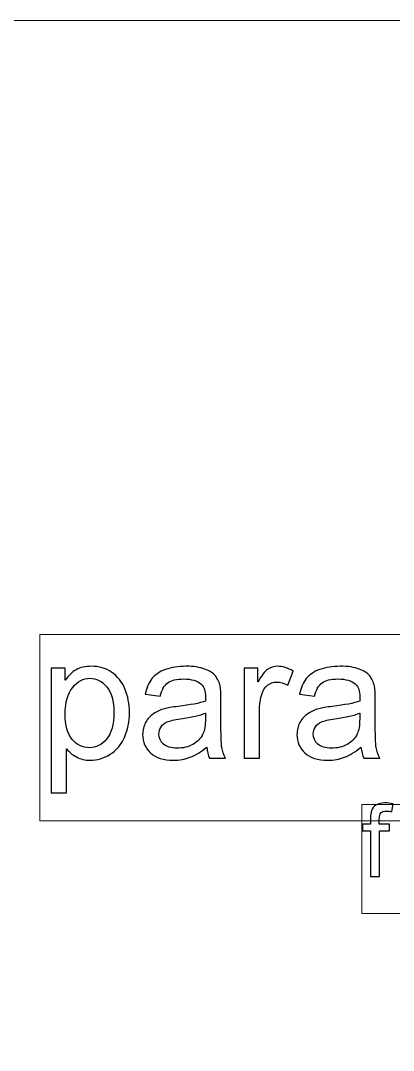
# Model space of a CAD drawing. Header units: centimetres. Extents: x -29.7 to 21.6, y -14.4 to 13.7.
# Drawn here: x -26.856 to -25.608, y -3.909 to -0.462 of the extents above; entities that cross this region are included whole.
import ezdxf

# ---------------------------------------------------------------- set-up
doc = ezdxf.new("R2010")
doc.units = ezdxf.units.CM
doc.header["$MEASUREMENT"] = 0
doc.layers.add('Layer 1', color=7, linetype='Continuous')

msp = doc.modelspace()

# ---------------------------------------------------------------- linework, layer by layer
at = {"layer": 'Layer 1', "color": 1, "lineweight": 9}
for points, knots in [([(-29.70796, -4.44965), (-29.70796, -4.44965), (-29.70796, -0.46166), (-29.70796, -0.46166), (-29.70796, -0.46166), (-29.70796, -0.46166), (-19.73801, -0.46166), (-19.73801, -0.46166), (-19.73801, -0.46166), (-19.73801, -0.46166), (-19.73801, -4.44965), (-19.73801, -4.44965)], [0, 0, 0, 0, 0.25, 0.25, 0.25, 0.25, 0.5, 0.5, 0.5, 0.5, 1, 1, 1, 1]), ([(-22.31589, -3.14012), (-22.31589, -3.14012), (-26.79153, -3.14012), (-26.79153, -3.14012), (-26.79153, -3.14012), (-26.79153, -3.14012), (-26.79153, -2.51611), (-26.79153, -2.51611), (-26.79153, -2.51611), (-26.79153, -2.51611), (-22.31589, -2.51611), (-22.31589, -2.51611), (-22.31589, -2.51611), (-22.31589, -2.51611), (-22.31589, -3.14012), (-22.31589, -3.14012)], [0, 0, 0, 0, 0.2, 0.2, 0.2, 0.2, 0.4, 0.4, 0.4, 0.4, 0.6, 0.6, 0.6, 0.6, 1, 1, 1, 1]), ([(-22.31589, -3.14012), (-22.31589, -3.14012), (-26.79153, -3.14012), (-26.79153, -3.14012), (-26.79153, -3.14012), (-26.79153, -3.14012), (-26.79153, -2.51611), (-26.79153, -2.51611), (-26.79153, -2.51611), (-26.79153, -2.51611), (-22.31589, -2.51611), (-22.31589, -2.51611), (-22.31589, -2.51611), (-22.31589, -2.51611), (-22.31589, -3.14012), (-22.31589, -3.14012)], [0, 0, 0, 0, 0.2, 0.2, 0.2, 0.2, 0.4, 0.4, 0.4, 0.4, 0.6, 0.6, 0.6, 0.6, 1, 1, 1, 1]), ([(-26.75318, -3.04667), (-26.75318, -3.04667), (-26.75318, -2.62943), (-26.75318, -2.62943), (-26.75318, -2.62943), (-26.75318, -2.62943), (-26.70669, -2.62943), (-26.70669, -2.62943), (-26.70669, -2.62943), (-26.70669, -2.62943), (-26.70669, -2.66904), (-26.70669, -2.66904), (-26.70669, -2.66904), (-26.69574, -2.65374), (-26.68334, -2.64221), (-26.66949, -2.63456), (-26.66949, -2.63456), (-26.65574, -2.62691), (-26.63899, -2.62304), (-26.61932, -2.62304), (-26.61932, -2.62304), (-26.59356, -2.62304), (-26.5709, -2.62962), (-26.55124, -2.64289), (-26.55124, -2.64289), (-26.53158, -2.65606), (-26.51676, -2.67476), (-26.50668, -2.69878), (-26.50668, -2.69878), (-26.49671, -2.72289), (-26.49167, -2.74924), (-26.49167, -2.778), (-26.49167, -2.778), (-26.49167, -2.8087), (-26.49719, -2.8364), (-26.50823, -2.8611), (-26.50823, -2.8611), (-26.51928, -2.8857), (-26.53535, -2.90459), (-26.55647, -2.91776), (-26.55647, -2.91776), (-26.57748, -2.93084), (-26.59966, -2.93742), (-26.62291, -2.93742), (-26.62291, -2.93742), (-26.63995, -2.93742), (-26.65526, -2.93384), (-26.66872, -2.92667), (-26.66872, -2.92667), (-26.68228, -2.9195), (-26.69332, -2.9105), (-26.70204, -2.89955), (-26.70204, -2.89955), (-26.70204, -2.89955), (-26.70204, -3.04667), (-26.70204, -3.04667), (-26.70204, -3.04667), (-26.70204, -3.04667), (-26.75318, -3.04667), (-26.75318, -3.04667)], [0, 0, 0, 0, 0.0625, 0.0625, 0.0625, 0.0625, 0.125, 0.125, 0.125, 0.125, 0.1875, 0.1875, 0.1875, 0.1875, 0.25, 0.25, 0.25, 0.25, 0.3125, 0.3125, 0.3125, 0.3125, 0.375, 0.375, 0.375, 0.375, 0.4375, 0.4375, 0.4375, 0.4375, 0.5, 0.5, 0.5, 0.5, 0.5625, 0.5625, 0.5625, 0.5625, 0.625, 0.625, 0.625, 0.625, 0.6875, 0.6875, 0.6875, 0.6875, 0.75, 0.75, 0.75, 0.75, 0.8125, 0.8125, 0.8125, 0.8125, 0.875, 0.875, 0.875, 0.875, 1, 1, 1, 1]), ([(-26.23298, -2.89326), (-26.25196, -2.90943), (-26.27026, -2.92076), (-26.2878, -2.92745), (-26.2878, -2.92745), (-26.30533, -2.93413), (-26.32412, -2.93742), (-26.34426, -2.93742), (-26.34426, -2.93742), (-26.37738, -2.93742), (-26.40286, -2.92938), (-26.42068, -2.91321), (-26.42068, -2.91321), (-26.4385, -2.89713), (-26.44741, -2.8765), (-26.44741, -2.85142), (-26.44741, -2.85142), (-26.44741, -2.83669), (-26.44402, -2.82323), (-26.43734, -2.81103), (-26.43734, -2.81103), (-26.43056, -2.79883), (-26.42174, -2.78914), (-26.4109, -2.78178), (-26.4109, -2.78178), (-26.39995, -2.77442), (-26.38775, -2.7688), (-26.37409, -2.76502), (-26.37409, -2.76502), (-26.36402, -2.76241), (-26.34881, -2.75989), (-26.32857, -2.75737), (-26.32857, -2.75737), (-26.28731, -2.75253), (-26.2568, -2.74662), (-26.23733, -2.73984), (-26.23733, -2.73984), (-26.23714, -2.73287), (-26.23704, -2.72841), (-26.23704, -2.72657), (-26.23704, -2.72657), (-26.23704, -2.70585), (-26.24189, -2.69122), (-26.25157, -2.6827), (-26.25157, -2.6827), (-26.26465, -2.67117), (-26.28411, -2.66546), (-26.30988, -2.66546), (-26.30988, -2.66546), (-26.33399, -2.66546), (-26.35182, -2.66972), (-26.36324, -2.67815), (-26.36324, -2.67815), (-26.37477, -2.68657), (-26.3832, -2.70149), (-26.38872, -2.72299), (-26.38872, -2.72299), (-26.38872, -2.72299), (-26.43869, -2.71602), (-26.43869, -2.71602), (-26.43869, -2.71602), (-26.43414, -2.69461), (-26.42668, -2.67727), (-26.41622, -2.6641), (-26.41622, -2.6641), (-26.40576, -2.65093), (-26.39065, -2.64086), (-26.3709, -2.63369), (-26.3709, -2.63369), (-26.35123, -2.62662), (-26.32828, -2.62304), (-26.30232, -2.62304), (-26.30232, -2.62304), (-26.27656, -2.62304), (-26.25554, -2.62604), (-26.23937, -2.63214), (-26.23937, -2.63214), (-26.22329, -2.63824), (-26.21138, -2.6458), (-26.20382, -2.655), (-26.20382, -2.655), (-26.19627, -2.6642), (-26.19094, -2.67582), (-26.18784, -2.68987), (-26.18784, -2.68987), (-26.1862, -2.69858), (-26.18532, -2.71427), (-26.18532, -2.73684), (-26.18532, -2.73684), (-26.18532, -2.73684), (-26.18532, -2.80464), (-26.18532, -2.80464), (-26.18532, -2.80464), (-26.18532, -2.852), (-26.18426, -2.88193), (-26.18213, -2.89461), (-26.18213, -2.89461), (-26.18009, -2.9073), (-26.17583, -2.91941), (-26.16963, -2.93103), (-26.16963, -2.93103), (-26.16963, -2.93103), (-26.2231, -2.93103), (-26.2231, -2.93103), (-26.2231, -2.93103), (-26.22823, -2.92028), (-26.23152, -2.90769), (-26.23298, -2.89326)], [0, 0, 0, 0, 0.0357143, 0.0357143, 0.0357143, 0.0357143, 0.0714286, 0.0714286, 0.0714286, 0.0714286, 0.1071429, 0.1071429, 0.1071429, 0.1071429, 0.1428571, 0.1428571, 0.1428571, 0.1428571, 0.1785714, 0.1785714, 0.1785714, 0.1785714, 0.2142857, 0.2142857, 0.2142857, 0.2142857, 0.25, 0.25, 0.25, 0.25, 0.2857143, 0.2857143, 0.2857143, 0.2857143, 0.3214286, 0.3214286, 0.3214286, 0.3214286, 0.3571429, 0.3571429, 0.3571429, 0.3571429, 0.3928571, 0.3928571, 0.3928571, 0.3928571, 0.4285714, 0.4285714, 0.4285714, 0.4285714, 0.4642857, 0.4642857, 0.4642857, 0.4642857, 0.5, 0.5, 0.5, 0.5, 0.5357143, 0.5357143, 0.5357143, 0.5357143, 0.5714286, 0.5714286, 0.5714286, 0.5714286, 0.6071429, 0.6071429, 0.6071429, 0.6071429, 0.6428571, 0.6428571, 0.6428571, 0.6428571, 0.6785714, 0.6785714, 0.6785714, 0.6785714, 0.7142857, 0.7142857, 0.7142857, 0.7142857, 0.75, 0.75, 0.75, 0.75, 0.7857143, 0.7857143, 0.7857143, 0.7857143, 0.8214286, 0.8214286, 0.8214286, 0.8214286, 0.8571429, 0.8571429, 0.8571429, 0.8571429, 0.8928571, 0.8928571, 0.8928571, 0.8928571, 0.9285714, 0.9285714, 0.9285714, 0.9285714, 1, 1, 1, 1]), ([(-26.10736, -2.93103), (-26.10736, -2.93103), (-26.10736, -2.62943), (-26.10736, -2.62943), (-26.10736, -2.62943), (-26.10736, -2.62943), (-26.06145, -2.62943), (-26.06145, -2.62943), (-26.06145, -2.62943), (-26.06145, -2.62943), (-26.06145, -2.67563), (-26.06145, -2.67563), (-26.06145, -2.67563), (-26.04973, -2.65422), (-26.03888, -2.64008), (-26.02891, -2.6333), (-26.02891, -2.6333), (-26.01893, -2.62643), (-26.00799, -2.62304), (-25.99607, -2.62304), (-25.99607, -2.62304), (-25.97883, -2.62304), (-25.9613, -2.62846), (-25.94348, -2.63921), (-25.94348, -2.63921), (-25.94348, -2.63921), (-25.96169, -2.68638), (-25.96169, -2.68638), (-25.96169, -2.68638), (-25.97409, -2.67941), (-25.98648, -2.67592), (-25.99888, -2.67592), (-25.99888, -2.67592), (-26.01002, -2.67592), (-26.02, -2.67931), (-26.02881, -2.68599), (-26.02881, -2.68599), (-26.03762, -2.69267), (-26.04392, -2.70197), (-26.0477, -2.71388), (-26.0477, -2.71388), (-26.05341, -2.732), (-26.05622, -2.75185), (-26.05622, -2.77345), (-26.05622, -2.77345), (-26.05622, -2.77345), (-26.05622, -2.93103), (-26.05622, -2.93103), (-26.05622, -2.93103), (-26.05622, -2.93103), (-26.10736, -2.93103), (-26.10736, -2.93103)], [0, 0, 0, 0, 0.0714286, 0.0714286, 0.0714286, 0.0714286, 0.1428571, 0.1428571, 0.1428571, 0.1428571, 0.2142857, 0.2142857, 0.2142857, 0.2142857, 0.2857143, 0.2857143, 0.2857143, 0.2857143, 0.3571429, 0.3571429, 0.3571429, 0.3571429, 0.4285714, 0.4285714, 0.4285714, 0.4285714, 0.5, 0.5, 0.5, 0.5, 0.5714286, 0.5714286, 0.5714286, 0.5714286, 0.6428571, 0.6428571, 0.6428571, 0.6428571, 0.7142857, 0.7142857, 0.7142857, 0.7142857, 0.7857143, 0.7857143, 0.7857143, 0.7857143, 0.8571429, 0.8571429, 0.8571429, 0.8571429, 1, 1, 1, 1]), ([(-25.71627, -2.89326), (-25.73525, -2.90943), (-25.75355, -2.92076), (-25.77109, -2.92745), (-25.77109, -2.92745), (-25.78862, -2.93413), (-25.80741, -2.93742), (-25.82755, -2.93742), (-25.82755, -2.93742), (-25.86067, -2.93742), (-25.88615, -2.92938), (-25.90397, -2.91321), (-25.90397, -2.91321), (-25.92179, -2.89713), (-25.9307, -2.8765), (-25.9307, -2.85142), (-25.9307, -2.85142), (-25.9307, -2.83669), (-25.92731, -2.82323), (-25.92063, -2.81103), (-25.92063, -2.81103), (-25.91385, -2.79883), (-25.90503, -2.78914), (-25.89419, -2.78178), (-25.89419, -2.78178), (-25.88324, -2.77442), (-25.87104, -2.7688), (-25.85738, -2.76502), (-25.85738, -2.76502), (-25.84731, -2.76241), (-25.8321, -2.75989), (-25.81186, -2.75737), (-25.81186, -2.75737), (-25.7706, -2.75253), (-25.74009, -2.74662), (-25.72062, -2.73984), (-25.72062, -2.73984), (-25.72043, -2.73287), (-25.72033, -2.72841), (-25.72033, -2.72657), (-25.72033, -2.72657), (-25.72033, -2.70585), (-25.72518, -2.69122), (-25.73486, -2.6827), (-25.73486, -2.6827), (-25.74794, -2.67117), (-25.7674, -2.66546), (-25.79317, -2.66546), (-25.79317, -2.66546), (-25.81728, -2.66546), (-25.83511, -2.66972), (-25.84653, -2.67815), (-25.84653, -2.67815), (-25.85806, -2.68657), (-25.86649, -2.70149), (-25.87201, -2.72299), (-25.87201, -2.72299), (-25.87201, -2.72299), (-25.92198, -2.71602), (-25.92198, -2.71602), (-25.92198, -2.71602), (-25.91743, -2.69461), (-25.90997, -2.67727), (-25.89951, -2.6641), (-25.89951, -2.6641), (-25.88905, -2.65093), (-25.87394, -2.64086), (-25.85419, -2.63369), (-25.85419, -2.63369), (-25.83452, -2.62662), (-25.81157, -2.62304), (-25.78561, -2.62304), (-25.78561, -2.62304), (-25.75985, -2.62304), (-25.73883, -2.62604), (-25.72266, -2.63214), (-25.72266, -2.63214), (-25.70658, -2.63824), (-25.69467, -2.6458), (-25.68711, -2.655), (-25.68711, -2.655), (-25.67956, -2.6642), (-25.67423, -2.67582), (-25.67113, -2.68987), (-25.67113, -2.68987), (-25.66949, -2.69858), (-25.66861, -2.71427), (-25.66861, -2.73684), (-25.66861, -2.73684), (-25.66861, -2.73684), (-25.66861, -2.80464), (-25.66861, -2.80464), (-25.66861, -2.80464), (-25.66861, -2.852), (-25.66755, -2.88193), (-25.66542, -2.89461), (-25.66542, -2.89461), (-25.66338, -2.9073), (-25.65912, -2.91941), (-25.65292, -2.93103), (-25.65292, -2.93103), (-25.65292, -2.93103), (-25.70639, -2.93103), (-25.70639, -2.93103), (-25.70639, -2.93103), (-25.71152, -2.92028), (-25.71481, -2.90769), (-25.71627, -2.89326)], [0, 0, 0, 0, 0.0357143, 0.0357143, 0.0357143, 0.0357143, 0.0714286, 0.0714286, 0.0714286, 0.0714286, 0.1071429, 0.1071429, 0.1071429, 0.1071429, 0.1428571, 0.1428571, 0.1428571, 0.1428571, 0.1785714, 0.1785714, 0.1785714, 0.1785714, 0.2142857, 0.2142857, 0.2142857, 0.2142857, 0.25, 0.25, 0.25, 0.25, 0.2857143, 0.2857143, 0.2857143, 0.2857143, 0.3214286, 0.3214286, 0.3214286, 0.3214286, 0.3571429, 0.3571429, 0.3571429, 0.3571429, 0.3928571, 0.3928571, 0.3928571, 0.3928571, 0.4285714, 0.4285714, 0.4285714, 0.4285714, 0.4642857, 0.4642857, 0.4642857, 0.4642857, 0.5, 0.5, 0.5, 0.5, 0.5357143, 0.5357143, 0.5357143, 0.5357143, 0.5714286, 0.5714286, 0.5714286, 0.5714286, 0.6071429, 0.6071429, 0.6071429, 0.6071429, 0.6428571, 0.6428571, 0.6428571, 0.6428571, 0.6785714, 0.6785714, 0.6785714, 0.6785714, 0.7142857, 0.7142857, 0.7142857, 0.7142857, 0.75, 0.75, 0.75, 0.75, 0.7857143, 0.7857143, 0.7857143, 0.7857143, 0.8214286, 0.8214286, 0.8214286, 0.8214286, 0.8571429, 0.8571429, 0.8571429, 0.8571429, 0.8928571, 0.8928571, 0.8928571, 0.8928571, 0.9285714, 0.9285714, 0.9285714, 0.9285714, 1, 1, 1, 1]), ([(-26.70669, -2.78207), (-26.70669, -2.82071), (-26.69884, -2.84929), (-26.68325, -2.86778), (-26.68325, -2.86778), (-26.66756, -2.88628), (-26.64857, -2.89558), (-26.6263, -2.89558), (-26.6263, -2.89558), (-26.60363, -2.89558), (-26.58426, -2.88599), (-26.56819, -2.86682), (-26.56819, -2.86682), (-26.55201, -2.84764), (-26.54397, -2.818), (-26.54397, -2.77781), (-26.54397, -2.77781), (-26.54397, -2.73945), (-26.55182, -2.71079), (-26.56761, -2.69171), (-26.56761, -2.69171), (-26.58339, -2.67263), (-26.60218, -2.66313), (-26.62407, -2.66313), (-26.62407, -2.66313), (-26.64577, -2.66313), (-26.66494, -2.6733), (-26.6816, -2.69355), (-26.6816, -2.69355), (-26.69836, -2.71388), (-26.70669, -2.74333), (-26.70669, -2.78207)], [0, 0, 0, 0, 0.1111111, 0.1111111, 0.1111111, 0.1111111, 0.2222222, 0.2222222, 0.2222222, 0.2222222, 0.3333333, 0.3333333, 0.3333333, 0.3333333, 0.4444444, 0.4444444, 0.4444444, 0.4444444, 0.5555556, 0.5555556, 0.5555556, 0.5555556, 0.6666667, 0.6666667, 0.6666667, 0.6666667, 0.7777778, 0.7777778, 0.7777778, 0.7777778, 1, 1, 1, 1]), ([(-26.23704, -2.77994), (-26.25564, -2.78749), (-26.28353, -2.79389), (-26.32073, -2.79912), (-26.32073, -2.79912), (-26.34184, -2.80212), (-26.35675, -2.80551), (-26.36547, -2.80929), (-26.36547, -2.80929), (-26.37419, -2.81306), (-26.38087, -2.81858), (-26.38562, -2.82575), (-26.38562, -2.82575), (-26.39036, -2.83301), (-26.39278, -2.84105), (-26.39278, -2.84996), (-26.39278, -2.84996), (-26.39278, -2.86343), (-26.38765, -2.87476), (-26.37729, -2.88377), (-26.37729, -2.88377), (-26.36692, -2.89277), (-26.35182, -2.89733), (-26.33196, -2.89733), (-26.33196, -2.89733), (-26.3123, -2.89733), (-26.29477, -2.89306), (-26.27937, -2.88444), (-26.27937, -2.88444), (-26.26407, -2.87592), (-26.25273, -2.8642), (-26.24557, -2.84938), (-26.24557, -2.84938), (-26.24005, -2.83786), (-26.23733, -2.82091), (-26.23733, -2.79853), (-26.23733, -2.79853), (-26.23733, -2.79853), (-26.23704, -2.77994), (-26.23704, -2.77994)], [0, 0, 0, 0, 0.0909091, 0.0909091, 0.0909091, 0.0909091, 0.1818182, 0.1818182, 0.1818182, 0.1818182, 0.2727273, 0.2727273, 0.2727273, 0.2727273, 0.3636364, 0.3636364, 0.3636364, 0.3636364, 0.4545455, 0.4545455, 0.4545455, 0.4545455, 0.5454545, 0.5454545, 0.5454545, 0.5454545, 0.6363636, 0.6363636, 0.6363636, 0.6363636, 0.7272727, 0.7272727, 0.7272727, 0.7272727, 0.8181818, 0.8181818, 0.8181818, 0.8181818, 1, 1, 1, 1]), ([(-25.72033, -2.77994), (-25.73893, -2.78749), (-25.76682, -2.79389), (-25.80402, -2.79912), (-25.80402, -2.79912), (-25.82513, -2.80212), (-25.84004, -2.80551), (-25.84876, -2.80929), (-25.84876, -2.80929), (-25.85748, -2.81306), (-25.86416, -2.81858), (-25.86891, -2.82575), (-25.86891, -2.82575), (-25.87365, -2.83301), (-25.87607, -2.84105), (-25.87607, -2.84996), (-25.87607, -2.84996), (-25.87607, -2.86343), (-25.87094, -2.87476), (-25.86058, -2.88377), (-25.86058, -2.88377), (-25.85021, -2.89277), (-25.83511, -2.89733), (-25.81525, -2.89733), (-25.81525, -2.89733), (-25.79559, -2.89733), (-25.77806, -2.89306), (-25.76266, -2.88444), (-25.76266, -2.88444), (-25.74736, -2.87592), (-25.73602, -2.8642), (-25.72886, -2.84938), (-25.72886, -2.84938), (-25.72334, -2.83786), (-25.72062, -2.82091), (-25.72062, -2.79853), (-25.72062, -2.79853), (-25.72062, -2.79853), (-25.72033, -2.77994), (-25.72033, -2.77994)], [0, 0, 0, 0, 0.0909091, 0.0909091, 0.0909091, 0.0909091, 0.1818182, 0.1818182, 0.1818182, 0.1818182, 0.2727273, 0.2727273, 0.2727273, 0.2727273, 0.3636364, 0.3636364, 0.3636364, 0.3636364, 0.4545455, 0.4545455, 0.4545455, 0.4545455, 0.5454545, 0.5454545, 0.5454545, 0.5454545, 0.6363636, 0.6363636, 0.6363636, 0.6363636, 0.7272727, 0.7272727, 0.7272727, 0.7272727, 0.8181818, 0.8181818, 0.8181818, 0.8181818, 1, 1, 1, 1]), ([(-23.73251, -3.45088), (-23.73251, -3.45088), (-25.71402, -3.45088), (-25.71402, -3.45088), (-25.71402, -3.45088), (-25.71402, -3.45088), (-25.71402, -3.08514), (-25.71402, -3.08514), (-25.71402, -3.08514), (-25.71402, -3.08514), (-23.73251, -3.08514), (-23.73251, -3.08514), (-23.73251, -3.08514), (-23.73251, -3.08514), (-23.73251, -3.45088), (-23.73251, -3.45088)], [0, 0, 0, 0, 0.2, 0.2, 0.2, 0.2, 0.4, 0.4, 0.4, 0.4, 0.6, 0.6, 0.6, 0.6, 1, 1, 1, 1]), ([(-23.73251, -3.45088), (-23.73251, -3.45088), (-25.71402, -3.45088), (-25.71402, -3.45088), (-25.71402, -3.45088), (-25.71402, -3.45088), (-25.71402, -3.08514), (-25.71402, -3.08514), (-25.71402, -3.08514), (-25.71402, -3.08514), (-23.73251, -3.08514), (-23.73251, -3.08514), (-23.73251, -3.08514), (-23.73251, -3.08514), (-23.73251, -3.45088), (-23.73251, -3.45088)], [0, 0, 0, 0, 0.2, 0.2, 0.2, 0.2, 0.4, 0.4, 0.4, 0.4, 0.6, 0.6, 0.6, 0.6, 1, 1, 1, 1]), ([(-25.68452, -3.32715), (-25.68452, -3.32715), (-25.68452, -3.17427), (-25.68452, -3.17427), (-25.68452, -3.17427), (-25.68452, -3.17427), (-25.71096, -3.17427), (-25.71096, -3.17427), (-25.71096, -3.17427), (-25.71096, -3.17427), (-25.71096, -3.15122), (-25.71096, -3.15122), (-25.71096, -3.15122), (-25.71096, -3.15122), (-25.68452, -3.15122), (-25.68452, -3.15122), (-25.68452, -3.15122), (-25.68452, -3.15122), (-25.68452, -3.13258), (-25.68452, -3.13258), (-25.68452, -3.13258), (-25.68452, -3.12077), (-25.6835, -3.11201), (-25.68141, -3.1063), (-25.68141, -3.1063), (-25.67853, -3.09862), (-25.67356, -3.09235), (-25.66633, -3.08755), (-25.66633, -3.08755), (-25.65915, -3.08275), (-25.64904, -3.08037), (-25.63604, -3.08037), (-25.63604, -3.08037), (-25.62763, -3.08037), (-25.61836, -3.08139), (-25.60819, -3.08337), (-25.60819, -3.08337), (-25.60819, -3.08337), (-25.61265, -3.10947), (-25.61265, -3.10947), (-25.61265, -3.10947), (-25.61887, -3.10839), (-25.62469, -3.10783), (-25.63023, -3.10783), (-25.63023, -3.10783), (-25.63926, -3.10783), (-25.64565, -3.10975), (-25.64943, -3.11359), (-25.64943, -3.11359), (-25.65316, -3.11743), (-25.65503, -3.12461), (-25.65503, -3.13512), (-25.65503, -3.13512), (-25.65503, -3.13512), (-25.65503, -3.15122), (-25.65503, -3.15122), (-25.65503, -3.15122), (-25.65503, -3.15122), (-25.62079, -3.15122), (-25.62079, -3.15122), (-25.62079, -3.15122), (-25.62079, -3.15122), (-25.62079, -3.17427), (-25.62079, -3.17427), (-25.62079, -3.17427), (-25.62079, -3.17427), (-25.65469, -3.17427), (-25.65469, -3.17427), (-25.65469, -3.17427), (-25.65469, -3.17427), (-25.65469, -3.32715), (-25.65469, -3.32715), (-25.65469, -3.32715), (-25.65469, -3.32715), (-25.68452, -3.32715), (-25.68452, -3.32715)], [0, 0, 0, 0, 0.05, 0.05, 0.05, 0.05, 0.1, 0.1, 0.1, 0.1, 0.15, 0.15, 0.15, 0.15, 0.2, 0.2, 0.2, 0.2, 0.25, 0.25, 0.25, 0.25, 0.3, 0.3, 0.3, 0.3, 0.35, 0.35, 0.35, 0.35, 0.4, 0.4, 0.4, 0.4, 0.45, 0.45, 0.45, 0.45, 0.5, 0.5, 0.5, 0.5, 0.55, 0.55, 0.55, 0.55, 0.6, 0.6, 0.6, 0.6, 0.65, 0.65, 0.65, 0.65, 0.7, 0.7, 0.7, 0.7, 0.75, 0.75, 0.75, 0.75, 0.8, 0.8, 0.8, 0.8, 0.85, 0.85, 0.85, 0.85, 0.9, 0.9, 0.9, 0.9, 1, 1, 1, 1])]:
    msp.add_open_spline(points, degree=3, knots=knots, dxfattribs=at)
at = {"layer": 'Layer 1', "color": 250}
for points, knots in [([(-26.75318, -3.04667), (-26.75318, -3.04667), (-26.75318, -2.62943), (-26.75318, -2.62943), (-26.75318, -2.62943), (-26.75318, -2.62943), (-26.70669, -2.62943), (-26.70669, -2.62943), (-26.70669, -2.62943), (-26.70669, -2.62943), (-26.70669, -2.66904), (-26.70669, -2.66904), (-26.70669, -2.66904), (-26.69574, -2.65374), (-26.68334, -2.64221), (-26.66949, -2.63456), (-26.66949, -2.63456), (-26.65574, -2.62691), (-26.63899, -2.62304), (-26.61932, -2.62304), (-26.61932, -2.62304), (-26.59356, -2.62304), (-26.5709, -2.62962), (-26.55124, -2.64289), (-26.55124, -2.64289), (-26.53158, -2.65606), (-26.51676, -2.67476), (-26.50668, -2.69878), (-26.50668, -2.69878), (-26.49671, -2.72289), (-26.49167, -2.74924), (-26.49167, -2.778), (-26.49167, -2.778), (-26.49167, -2.8087), (-26.49719, -2.8364), (-26.50823, -2.8611), (-26.50823, -2.8611), (-26.51928, -2.8857), (-26.53535, -2.90459), (-26.55647, -2.91776), (-26.55647, -2.91776), (-26.57748, -2.93084), (-26.59966, -2.93742), (-26.62291, -2.93742), (-26.62291, -2.93742), (-26.63995, -2.93742), (-26.65526, -2.93384), (-26.66872, -2.92667), (-26.66872, -2.92667), (-26.68228, -2.9195), (-26.69332, -2.9105), (-26.70204, -2.89955), (-26.70204, -2.89955), (-26.70204, -2.89955), (-26.70204, -3.04667), (-26.70204, -3.04667), (-26.70204, -3.04667), (-26.70204, -3.04667), (-26.75318, -3.04667), (-26.75318, -3.04667)], [0, 0, 0, 0, 0.0625, 0.0625, 0.0625, 0.0625, 0.125, 0.125, 0.125, 0.125, 0.1875, 0.1875, 0.1875, 0.1875, 0.25, 0.25, 0.25, 0.25, 0.3125, 0.3125, 0.3125, 0.3125, 0.375, 0.375, 0.375, 0.375, 0.4375, 0.4375, 0.4375, 0.4375, 0.5, 0.5, 0.5, 0.5, 0.5625, 0.5625, 0.5625, 0.5625, 0.625, 0.625, 0.625, 0.625, 0.6875, 0.6875, 0.6875, 0.6875, 0.75, 0.75, 0.75, 0.75, 0.8125, 0.8125, 0.8125, 0.8125, 0.875, 0.875, 0.875, 0.875, 1, 1, 1, 1]), ([(-26.23298, -2.89326), (-26.25196, -2.90943), (-26.27026, -2.92076), (-26.2878, -2.92745), (-26.2878, -2.92745), (-26.30533, -2.93413), (-26.32412, -2.93742), (-26.34426, -2.93742), (-26.34426, -2.93742), (-26.37738, -2.93742), (-26.40286, -2.92938), (-26.42068, -2.91321), (-26.42068, -2.91321), (-26.4385, -2.89713), (-26.44741, -2.8765), (-26.44741, -2.85142), (-26.44741, -2.85142), (-26.44741, -2.83669), (-26.44402, -2.82323), (-26.43734, -2.81103), (-26.43734, -2.81103), (-26.43056, -2.79883), (-26.42174, -2.78914), (-26.4109, -2.78178), (-26.4109, -2.78178), (-26.39995, -2.77442), (-26.38775, -2.7688), (-26.37409, -2.76502), (-26.37409, -2.76502), (-26.36402, -2.76241), (-26.34881, -2.75989), (-26.32857, -2.75737), (-26.32857, -2.75737), (-26.28731, -2.75253), (-26.2568, -2.74662), (-26.23733, -2.73984), (-26.23733, -2.73984), (-26.23714, -2.73287), (-26.23704, -2.72841), (-26.23704, -2.72657), (-26.23704, -2.72657), (-26.23704, -2.70585), (-26.24189, -2.69122), (-26.25157, -2.6827), (-26.25157, -2.6827), (-26.26465, -2.67117), (-26.28411, -2.66546), (-26.30988, -2.66546), (-26.30988, -2.66546), (-26.33399, -2.66546), (-26.35182, -2.66972), (-26.36324, -2.67815), (-26.36324, -2.67815), (-26.37477, -2.68657), (-26.3832, -2.70149), (-26.38872, -2.72299), (-26.38872, -2.72299), (-26.38872, -2.72299), (-26.43869, -2.71602), (-26.43869, -2.71602), (-26.43869, -2.71602), (-26.43414, -2.69461), (-26.42668, -2.67727), (-26.41622, -2.6641), (-26.41622, -2.6641), (-26.40576, -2.65093), (-26.39065, -2.64086), (-26.3709, -2.63369), (-26.3709, -2.63369), (-26.35123, -2.62662), (-26.32828, -2.62304), (-26.30232, -2.62304), (-26.30232, -2.62304), (-26.27656, -2.62304), (-26.25554, -2.62604), (-26.23937, -2.63214), (-26.23937, -2.63214), (-26.22329, -2.63824), (-26.21138, -2.6458), (-26.20382, -2.655), (-26.20382, -2.655), (-26.19627, -2.6642), (-26.19094, -2.67582), (-26.18784, -2.68987), (-26.18784, -2.68987), (-26.1862, -2.69858), (-26.18532, -2.71427), (-26.18532, -2.73684), (-26.18532, -2.73684), (-26.18532, -2.73684), (-26.18532, -2.80464), (-26.18532, -2.80464), (-26.18532, -2.80464), (-26.18532, -2.852), (-26.18426, -2.88193), (-26.18213, -2.89461), (-26.18213, -2.89461), (-26.18009, -2.9073), (-26.17583, -2.91941), (-26.16963, -2.93103), (-26.16963, -2.93103), (-26.16963, -2.93103), (-26.2231, -2.93103), (-26.2231, -2.93103), (-26.2231, -2.93103), (-26.22823, -2.92028), (-26.23152, -2.90769), (-26.23298, -2.89326)], [0, 0, 0, 0, 0.0357143, 0.0357143, 0.0357143, 0.0357143, 0.0714286, 0.0714286, 0.0714286, 0.0714286, 0.1071429, 0.1071429, 0.1071429, 0.1071429, 0.1428571, 0.1428571, 0.1428571, 0.1428571, 0.1785714, 0.1785714, 0.1785714, 0.1785714, 0.2142857, 0.2142857, 0.2142857, 0.2142857, 0.25, 0.25, 0.25, 0.25, 0.2857143, 0.2857143, 0.2857143, 0.2857143, 0.3214286, 0.3214286, 0.3214286, 0.3214286, 0.3571429, 0.3571429, 0.3571429, 0.3571429, 0.3928571, 0.3928571, 0.3928571, 0.3928571, 0.4285714, 0.4285714, 0.4285714, 0.4285714, 0.4642857, 0.4642857, 0.4642857, 0.4642857, 0.5, 0.5, 0.5, 0.5, 0.5357143, 0.5357143, 0.5357143, 0.5357143, 0.5714286, 0.5714286, 0.5714286, 0.5714286, 0.6071429, 0.6071429, 0.6071429, 0.6071429, 0.6428571, 0.6428571, 0.6428571, 0.6428571, 0.6785714, 0.6785714, 0.6785714, 0.6785714, 0.7142857, 0.7142857, 0.7142857, 0.7142857, 0.75, 0.75, 0.75, 0.75, 0.7857143, 0.7857143, 0.7857143, 0.7857143, 0.8214286, 0.8214286, 0.8214286, 0.8214286, 0.8571429, 0.8571429, 0.8571429, 0.8571429, 0.8928571, 0.8928571, 0.8928571, 0.8928571, 0.9285714, 0.9285714, 0.9285714, 0.9285714, 1, 1, 1, 1]), ([(-26.10736, -2.93103), (-26.10736, -2.93103), (-26.10736, -2.62943), (-26.10736, -2.62943), (-26.10736, -2.62943), (-26.10736, -2.62943), (-26.06145, -2.62943), (-26.06145, -2.62943), (-26.06145, -2.62943), (-26.06145, -2.62943), (-26.06145, -2.67563), (-26.06145, -2.67563), (-26.06145, -2.67563), (-26.04973, -2.65422), (-26.03888, -2.64008), (-26.02891, -2.6333), (-26.02891, -2.6333), (-26.01893, -2.62643), (-26.00799, -2.62304), (-25.99607, -2.62304), (-25.99607, -2.62304), (-25.97883, -2.62304), (-25.9613, -2.62846), (-25.94348, -2.63921), (-25.94348, -2.63921), (-25.94348, -2.63921), (-25.96169, -2.68638), (-25.96169, -2.68638), (-25.96169, -2.68638), (-25.97409, -2.67941), (-25.98648, -2.67592), (-25.99888, -2.67592), (-25.99888, -2.67592), (-26.01002, -2.67592), (-26.02, -2.67931), (-26.02881, -2.68599), (-26.02881, -2.68599), (-26.03762, -2.69267), (-26.04392, -2.70197), (-26.0477, -2.71388), (-26.0477, -2.71388), (-26.05341, -2.732), (-26.05622, -2.75185), (-26.05622, -2.77345), (-26.05622, -2.77345), (-26.05622, -2.77345), (-26.05622, -2.93103), (-26.05622, -2.93103), (-26.05622, -2.93103), (-26.05622, -2.93103), (-26.10736, -2.93103), (-26.10736, -2.93103)], [0, 0, 0, 0, 0.0714286, 0.0714286, 0.0714286, 0.0714286, 0.1428571, 0.1428571, 0.1428571, 0.1428571, 0.2142857, 0.2142857, 0.2142857, 0.2142857, 0.2857143, 0.2857143, 0.2857143, 0.2857143, 0.3571429, 0.3571429, 0.3571429, 0.3571429, 0.4285714, 0.4285714, 0.4285714, 0.4285714, 0.5, 0.5, 0.5, 0.5, 0.5714286, 0.5714286, 0.5714286, 0.5714286, 0.6428571, 0.6428571, 0.6428571, 0.6428571, 0.7142857, 0.7142857, 0.7142857, 0.7142857, 0.7857143, 0.7857143, 0.7857143, 0.7857143, 0.8571429, 0.8571429, 0.8571429, 0.8571429, 1, 1, 1, 1]), ([(-25.71627, -2.89326), (-25.73525, -2.90943), (-25.75355, -2.92076), (-25.77109, -2.92745), (-25.77109, -2.92745), (-25.78862, -2.93413), (-25.80741, -2.93742), (-25.82755, -2.93742), (-25.82755, -2.93742), (-25.86067, -2.93742), (-25.88615, -2.92938), (-25.90397, -2.91321), (-25.90397, -2.91321), (-25.92179, -2.89713), (-25.9307, -2.8765), (-25.9307, -2.85142), (-25.9307, -2.85142), (-25.9307, -2.83669), (-25.92731, -2.82323), (-25.92063, -2.81103), (-25.92063, -2.81103), (-25.91385, -2.79883), (-25.90503, -2.78914), (-25.89419, -2.78178), (-25.89419, -2.78178), (-25.88324, -2.77442), (-25.87104, -2.7688), (-25.85738, -2.76502), (-25.85738, -2.76502), (-25.84731, -2.76241), (-25.8321, -2.75989), (-25.81186, -2.75737), (-25.81186, -2.75737), (-25.7706, -2.75253), (-25.74009, -2.74662), (-25.72062, -2.73984), (-25.72062, -2.73984), (-25.72043, -2.73287), (-25.72033, -2.72841), (-25.72033, -2.72657), (-25.72033, -2.72657), (-25.72033, -2.70585), (-25.72518, -2.69122), (-25.73486, -2.6827), (-25.73486, -2.6827), (-25.74794, -2.67117), (-25.7674, -2.66546), (-25.79317, -2.66546), (-25.79317, -2.66546), (-25.81728, -2.66546), (-25.83511, -2.66972), (-25.84653, -2.67815), (-25.84653, -2.67815), (-25.85806, -2.68657), (-25.86649, -2.70149), (-25.87201, -2.72299), (-25.87201, -2.72299), (-25.87201, -2.72299), (-25.92198, -2.71602), (-25.92198, -2.71602), (-25.92198, -2.71602), (-25.91743, -2.69461), (-25.90997, -2.67727), (-25.89951, -2.6641), (-25.89951, -2.6641), (-25.88905, -2.65093), (-25.87394, -2.64086), (-25.85419, -2.63369), (-25.85419, -2.63369), (-25.83452, -2.62662), (-25.81157, -2.62304), (-25.78561, -2.62304), (-25.78561, -2.62304), (-25.75985, -2.62304), (-25.73883, -2.62604), (-25.72266, -2.63214), (-25.72266, -2.63214), (-25.70658, -2.63824), (-25.69467, -2.6458), (-25.68711, -2.655), (-25.68711, -2.655), (-25.67956, -2.6642), (-25.67423, -2.67582), (-25.67113, -2.68987), (-25.67113, -2.68987), (-25.66949, -2.69858), (-25.66861, -2.71427), (-25.66861, -2.73684), (-25.66861, -2.73684), (-25.66861, -2.73684), (-25.66861, -2.80464), (-25.66861, -2.80464), (-25.66861, -2.80464), (-25.66861, -2.852), (-25.66755, -2.88193), (-25.66542, -2.89461), (-25.66542, -2.89461), (-25.66338, -2.9073), (-25.65912, -2.91941), (-25.65292, -2.93103), (-25.65292, -2.93103), (-25.65292, -2.93103), (-25.70639, -2.93103), (-25.70639, -2.93103), (-25.70639, -2.93103), (-25.71152, -2.92028), (-25.71481, -2.90769), (-25.71627, -2.89326)], [0, 0, 0, 0, 0.0357143, 0.0357143, 0.0357143, 0.0357143, 0.0714286, 0.0714286, 0.0714286, 0.0714286, 0.1071429, 0.1071429, 0.1071429, 0.1071429, 0.1428571, 0.1428571, 0.1428571, 0.1428571, 0.1785714, 0.1785714, 0.1785714, 0.1785714, 0.2142857, 0.2142857, 0.2142857, 0.2142857, 0.25, 0.25, 0.25, 0.25, 0.2857143, 0.2857143, 0.2857143, 0.2857143, 0.3214286, 0.3214286, 0.3214286, 0.3214286, 0.3571429, 0.3571429, 0.3571429, 0.3571429, 0.3928571, 0.3928571, 0.3928571, 0.3928571, 0.4285714, 0.4285714, 0.4285714, 0.4285714, 0.4642857, 0.4642857, 0.4642857, 0.4642857, 0.5, 0.5, 0.5, 0.5, 0.5357143, 0.5357143, 0.5357143, 0.5357143, 0.5714286, 0.5714286, 0.5714286, 0.5714286, 0.6071429, 0.6071429, 0.6071429, 0.6071429, 0.6428571, 0.6428571, 0.6428571, 0.6428571, 0.6785714, 0.6785714, 0.6785714, 0.6785714, 0.7142857, 0.7142857, 0.7142857, 0.7142857, 0.75, 0.75, 0.75, 0.75, 0.7857143, 0.7857143, 0.7857143, 0.7857143, 0.8214286, 0.8214286, 0.8214286, 0.8214286, 0.8571429, 0.8571429, 0.8571429, 0.8571429, 0.8928571, 0.8928571, 0.8928571, 0.8928571, 0.9285714, 0.9285714, 0.9285714, 0.9285714, 1, 1, 1, 1]), ([(-26.70669, -2.78207), (-26.70669, -2.82071), (-26.69884, -2.84929), (-26.68325, -2.86778), (-26.68325, -2.86778), (-26.66756, -2.88628), (-26.64857, -2.89558), (-26.6263, -2.89558), (-26.6263, -2.89558), (-26.60363, -2.89558), (-26.58426, -2.88599), (-26.56819, -2.86682), (-26.56819, -2.86682), (-26.55201, -2.84764), (-26.54397, -2.818), (-26.54397, -2.77781), (-26.54397, -2.77781), (-26.54397, -2.73945), (-26.55182, -2.71079), (-26.56761, -2.69171), (-26.56761, -2.69171), (-26.58339, -2.67263), (-26.60218, -2.66313), (-26.62407, -2.66313), (-26.62407, -2.66313), (-26.64577, -2.66313), (-26.66494, -2.6733), (-26.6816, -2.69355), (-26.6816, -2.69355), (-26.69836, -2.71388), (-26.70669, -2.74333), (-26.70669, -2.78207)], [0, 0, 0, 0, 0.1111111, 0.1111111, 0.1111111, 0.1111111, 0.2222222, 0.2222222, 0.2222222, 0.2222222, 0.3333333, 0.3333333, 0.3333333, 0.3333333, 0.4444444, 0.4444444, 0.4444444, 0.4444444, 0.5555556, 0.5555556, 0.5555556, 0.5555556, 0.6666667, 0.6666667, 0.6666667, 0.6666667, 0.7777778, 0.7777778, 0.7777778, 0.7777778, 1, 1, 1, 1]), ([(-26.23704, -2.77994), (-26.25564, -2.78749), (-26.28353, -2.79389), (-26.32073, -2.79912), (-26.32073, -2.79912), (-26.34184, -2.80212), (-26.35675, -2.80551), (-26.36547, -2.80929), (-26.36547, -2.80929), (-26.37419, -2.81306), (-26.38087, -2.81858), (-26.38562, -2.82575), (-26.38562, -2.82575), (-26.39036, -2.83301), (-26.39278, -2.84105), (-26.39278, -2.84996), (-26.39278, -2.84996), (-26.39278, -2.86343), (-26.38765, -2.87476), (-26.37729, -2.88377), (-26.37729, -2.88377), (-26.36692, -2.89277), (-26.35182, -2.89733), (-26.33196, -2.89733), (-26.33196, -2.89733), (-26.3123, -2.89733), (-26.29477, -2.89306), (-26.27937, -2.88444), (-26.27937, -2.88444), (-26.26407, -2.87592), (-26.25273, -2.8642), (-26.24557, -2.84938), (-26.24557, -2.84938), (-26.24005, -2.83786), (-26.23733, -2.82091), (-26.23733, -2.79853), (-26.23733, -2.79853), (-26.23733, -2.79853), (-26.23704, -2.77994), (-26.23704, -2.77994)], [0, 0, 0, 0, 0.0909091, 0.0909091, 0.0909091, 0.0909091, 0.1818182, 0.1818182, 0.1818182, 0.1818182, 0.2727273, 0.2727273, 0.2727273, 0.2727273, 0.3636364, 0.3636364, 0.3636364, 0.3636364, 0.4545455, 0.4545455, 0.4545455, 0.4545455, 0.5454545, 0.5454545, 0.5454545, 0.5454545, 0.6363636, 0.6363636, 0.6363636, 0.6363636, 0.7272727, 0.7272727, 0.7272727, 0.7272727, 0.8181818, 0.8181818, 0.8181818, 0.8181818, 1, 1, 1, 1]), ([(-25.72033, -2.77994), (-25.73893, -2.78749), (-25.76682, -2.79389), (-25.80402, -2.79912), (-25.80402, -2.79912), (-25.82513, -2.80212), (-25.84004, -2.80551), (-25.84876, -2.80929), (-25.84876, -2.80929), (-25.85748, -2.81306), (-25.86416, -2.81858), (-25.86891, -2.82575), (-25.86891, -2.82575), (-25.87365, -2.83301), (-25.87607, -2.84105), (-25.87607, -2.84996), (-25.87607, -2.84996), (-25.87607, -2.86343), (-25.87094, -2.87476), (-25.86058, -2.88377), (-25.86058, -2.88377), (-25.85021, -2.89277), (-25.83511, -2.89733), (-25.81525, -2.89733), (-25.81525, -2.89733), (-25.79559, -2.89733), (-25.77806, -2.89306), (-25.76266, -2.88444), (-25.76266, -2.88444), (-25.74736, -2.87592), (-25.73602, -2.8642), (-25.72886, -2.84938), (-25.72886, -2.84938), (-25.72334, -2.83786), (-25.72062, -2.82091), (-25.72062, -2.79853), (-25.72062, -2.79853), (-25.72062, -2.79853), (-25.72033, -2.77994), (-25.72033, -2.77994)], [0, 0, 0, 0, 0.0909091, 0.0909091, 0.0909091, 0.0909091, 0.1818182, 0.1818182, 0.1818182, 0.1818182, 0.2727273, 0.2727273, 0.2727273, 0.2727273, 0.3636364, 0.3636364, 0.3636364, 0.3636364, 0.4545455, 0.4545455, 0.4545455, 0.4545455, 0.5454545, 0.5454545, 0.5454545, 0.5454545, 0.6363636, 0.6363636, 0.6363636, 0.6363636, 0.7272727, 0.7272727, 0.7272727, 0.7272727, 0.8181818, 0.8181818, 0.8181818, 0.8181818, 1, 1, 1, 1]), ([(-25.68452, -3.32715), (-25.68452, -3.32715), (-25.68452, -3.17427), (-25.68452, -3.17427), (-25.68452, -3.17427), (-25.68452, -3.17427), (-25.71096, -3.17427), (-25.71096, -3.17427), (-25.71096, -3.17427), (-25.71096, -3.17427), (-25.71096, -3.15122), (-25.71096, -3.15122), (-25.71096, -3.15122), (-25.71096, -3.15122), (-25.68452, -3.15122), (-25.68452, -3.15122), (-25.68452, -3.15122), (-25.68452, -3.15122), (-25.68452, -3.13258), (-25.68452, -3.13258), (-25.68452, -3.13258), (-25.68452, -3.12077), (-25.6835, -3.11201), (-25.68141, -3.1063), (-25.68141, -3.1063), (-25.67853, -3.09862), (-25.67356, -3.09235), (-25.66633, -3.08755), (-25.66633, -3.08755), (-25.65915, -3.08275), (-25.64904, -3.08037), (-25.63604, -3.08037), (-25.63604, -3.08037), (-25.62763, -3.08037), (-25.61836, -3.08139), (-25.60819, -3.08337), (-25.60819, -3.08337), (-25.60819, -3.08337), (-25.61265, -3.10947), (-25.61265, -3.10947), (-25.61265, -3.10947), (-25.61887, -3.10839), (-25.62469, -3.10783), (-25.63023, -3.10783), (-25.63023, -3.10783), (-25.63926, -3.10783), (-25.64565, -3.10975), (-25.64943, -3.11359), (-25.64943, -3.11359), (-25.65316, -3.11743), (-25.65503, -3.12461), (-25.65503, -3.13512), (-25.65503, -3.13512), (-25.65503, -3.13512), (-25.65503, -3.15122), (-25.65503, -3.15122), (-25.65503, -3.15122), (-25.65503, -3.15122), (-25.62079, -3.15122), (-25.62079, -3.15122), (-25.62079, -3.15122), (-25.62079, -3.15122), (-25.62079, -3.17427), (-25.62079, -3.17427), (-25.62079, -3.17427), (-25.62079, -3.17427), (-25.65469, -3.17427), (-25.65469, -3.17427), (-25.65469, -3.17427), (-25.65469, -3.17427), (-25.65469, -3.32715), (-25.65469, -3.32715), (-25.65469, -3.32715), (-25.65469, -3.32715), (-25.68452, -3.32715), (-25.68452, -3.32715)], [0, 0, 0, 0, 0.05, 0.05, 0.05, 0.05, 0.1, 0.1, 0.1, 0.1, 0.15, 0.15, 0.15, 0.15, 0.2, 0.2, 0.2, 0.2, 0.25, 0.25, 0.25, 0.25, 0.3, 0.3, 0.3, 0.3, 0.35, 0.35, 0.35, 0.35, 0.4, 0.4, 0.4, 0.4, 0.45, 0.45, 0.45, 0.45, 0.5, 0.5, 0.5, 0.5, 0.55, 0.55, 0.55, 0.55, 0.6, 0.6, 0.6, 0.6, 0.65, 0.65, 0.65, 0.65, 0.7, 0.7, 0.7, 0.7, 0.75, 0.75, 0.75, 0.75, 0.8, 0.8, 0.8, 0.8, 0.85, 0.85, 0.85, 0.85, 0.9, 0.9, 0.9, 0.9, 1, 1, 1, 1])]:
    msp.add_open_spline(points, degree=3, knots=knots, dxfattribs=at)

doc.saveas('drawing.dxf')
